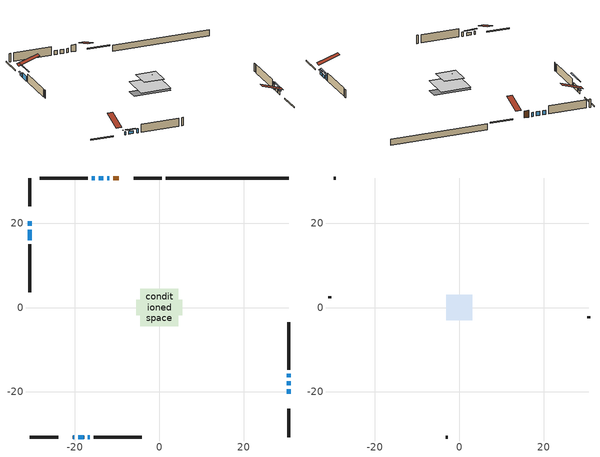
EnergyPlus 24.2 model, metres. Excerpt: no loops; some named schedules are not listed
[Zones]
conditioned space
 floor adiabatic (AdiabaticFloorConstruction): -4.46,-4.46 -4.46,4.46 4.46,4.46 4.46,-4.46 z0.31
 floor foundation (Slab1 construction): -5.47,-1.81 -5.47,1.81 5.47,1.81 5.47,-1.81 z-1.52
 wall outside (RimJoist1 construction): 0.62,30.69 -6.1,30.69 / -30.69,-30.69 -23.97,-30.69 / -30.69,30.69 -30.69,23.97 / 30.69,-30.69 30.69,-23.97 z0.31:0.61
 wall outside (AdiabaticWallConstruction 1): -9.63,30.69 -10.94,30.69 z0.31:2.34
 wall outside (AdiabaticWallConstruction): -11.87,30.69 -12.36,30.69 / -16.9,-30.69 -16.42,-30.69 / -13.28,30.69 -14.3,30.69 / -15.23,30.69 -16.05,30.69 z0.31:1.53; 30.69,-20.44 30.69,-19.35 / -20.44,-30.69 -20.13,-30.69 z0.31:1.23; -19.21,-30.69 -17.83,-30.69 z0.31:1.12; -30.69,20.44 -30.69,19.37 z0.31:1.15; 30.69,-18.42 30.69,-17.5 z0.31:1.2; 30.69,-16.58 30.69,-15.73 z0.31:1.84; -30.69,18.44 -30.69,15.93 z0.31:1.83
 wall outside (Wall1 construction): -16.98,30.69 -28.35,30.69 / -15.49,-30.69 -4.12,-30.69 / -30.69,15 -30.69,3.63 / 30.69,-14.81 30.69,-3.44 z0.31:2.75
 wall foundation (FoundationWall1 construction): 30.69,30.69 1.55,30.69 z-1.52:0.31
 window (WindowConstruction 9): -11.87,30.69 -12.35,30.69 z0.31:1.53
 window (WindowConstruction 5): 30.69,-20.44 30.69,-19.35 z0.31:1.22
 window (WindowConstruction 6): -20.44,-30.69 -20.13,-30.69 z0.31:1.22
 window (WindowConstruction 7): -19.2,-30.69 -17.83,-30.69 z0.31:1.12
 window (WindowConstruction 8): -30.69,20.44 -30.69,19.37 z0.31:1.15
 window (WindowConstruction 10): -16.9,-30.69 -16.42,-30.69 z0.31:1.53
 window (WindowConstruction): -13.28,30.69 -14.3,30.69 z0.31:1.53
 window (WindowConstruction 1): 30.69,-18.42 30.69,-17.5 z0.31:1.2
 window (WindowConstruction 2): 30.69,-16.57 30.69,-15.74 z0.31:1.83
 window (WindowConstruction 3): -30.69,18.44 -30.69,15.93 z0.31:1.83
 window (WindowConstruction 4): -15.23,30.69 -16.05,30.69 z0.31:1.53
 door (Door): -9.63,30.69 -10.94,30.69 z0.31:2.34
 ceiling adiabatic (AdiabaticFloorConstruction): 4.46,-4.46 4.46,4.46 -4.46,4.46 -4.46,-4.46 z0.31
attic - vented
 floor to conditioned space (Floor1 construction Reversed): -3.05,-3.05 -3.05,3.05 3.05,3.05 3.05,-3.05 z2.75
 floor to conditioned space (Floor2 construction Reversed): -1.14,-1.14 -1.14,1.14 1.14,1.14 1.14,-1.14 z2.75
 wall outside (Wall3 construction): -29.27,30.69 -29.76,30.69 / -3.19,-30.69 -2.71,-30.69 / -30.69,2.7 -30.69,2.22 / 30.69,-2.51 30.69,-2.03 z0.31:2.75
 roof outside (Roof1 construction): -8.7,30.69,2.75 -8.7,24.35,4.86 -7.03,24.35,4.86 -7.03,30.69,2.75; -21.37,-30.69,2.75 -21.37,-24.35,4.86 -23.04,-24.35,4.86 -23.04,-30.69,2.75; -30.69,21.37,2.75 -24.35,21.37,4.86 -24.35,23.04,4.86 -30.69,23.04,2.75; 30.69,-21.37,2.75 24.35,-21.37,4.86 24.35,-23.04,4.86 30.69,-23.04,2.75
shading: 30.69,-18.98 30.69,-20.81 30.99,-20.81 30.99,-18.98 z1.59; -19.52,-30.69 -21.05,-30.69 -21.05,-30.99 -19.52,-30.99 z1.83; -17.22,-30.69 -19.81,-30.69 -19.81,-30.99 -17.22,-30.99 z1.73; -30.69,19.13 -30.69,20.68 -30.99,20.68 -30.99,19.13 z1.39; 30.69,-16.28 30.69,-19.64 30.99,-19.64 30.99,-16.28 z2.42; 30.69,-15.37 30.69,-16.94 30.99,-16.94 30.99,-15.37 z2.2; -30.69,13.8 -30.69,20.57 -30.99,20.57 -30.99,13.8 z3.96
[Building]
Building 1: Terrain=Suburbs
[Site:Location]
Sault Ste Marie AP_ON: Latitude {deg}=46.49; Longitude {deg}=-84.51; Time Zone {hr}=-5; Elevation {m}=192; Keep Site Location Information=Yes
[Site:GroundTemperature:Shallow]
0.840846, -1.16074, -1.32103, -0.371179, 3.44196, 7.23733, 10.5277, 12.6121, 12.7892, 11.0939, 7.8874, 4.20846
[Site:WaterMainsTemperature]
Calculation Method=Schedule; Temperature Schedule=mains temperature schedule
[Material] Roughness=Rough; Thermal Absorptance=0.9
Name | Thickness {m} | Conductivity {W/m-K} | Density {kg/m3} | Specific Heat {J/kg-K} | Solar Absorptance | Visible Absorptance
asphalt or fiberglass shingles | 0.00635 | 0.162714 | 1121.4 | 1465.45 | 0.91 | 0.91
ceiling loosefill ins | 0.169333 | 0.0480833 | 16.02 | 1046.75 | 0.7 | 0.7
ceiling stud and cavity | 0.1397 | 0.114649 | 65.682 | 1177.47 | 0.7 | 0.7
ceiling stud and cavity 1 | 0.1397 | 0.0767285 | 65.682 | 1177.47 | 0.7 | 0.7
concrete 4.0 in. | 0.1016 | 1.803125 | 2242.8 | 837.4 | 0.7 | 0.7
concrete 8.0 in. | 0.2032 | 1.803125 | 2242.8 | 837.4 | 0.7 | 0.7
door material | 0.04445 | 0.0639163 | 512.64 | 1214.23 | 0.7 | 0.7
exterior vertical ins | 0.0177785 | 0.029427 | 32.04 | 1214.23 | 0.7 | 0.7
floor covering | 0.0127 | 0.0433444 | 54.468 | 1339.84 | 0.6 | 0.6
floor rigid ins; wall rigid ins | 0.512978 | 0.029427 | 32.04 | 1214.23 | 0.7 | 0.7
floor stud and cavity | 0.1397 | 1.75129 | 37.0049 | 1207.88 | 0.7 | 0.7
furniture material conditioned space 1 | 0.1524 | 0.115458 | 640.8 | 1214.23 | 0.6 | 0.6
gypsum board | 0.0127 | 0.160291 | 801 | 837.4 | 0.6 | 0.6
gypsum board 1 | 0.0127 | 0.160291 | 801 | 837.4 | 0.7 | 0.7
osb sheathing 0.5 in. | 0.0127 | 0.115458 | 512.64 | 1214.23 | 0.7 | 0.7
osb sheathing 0.75 in. | 0.01905 | 0.115458 | 512.64 | 1214.23 | 0.7 | 0.7
rim joist stud and cavity | 0.0508 | 0.123578 | 50.32683 | 1063.81 | 0.6 | 0.6
wall stud and cavity | 0.1397 | 0.853185 | 139.0536 | 1170.24 | 0.7 | 0.7
wall stud and cavity 1 | 0.0889 | 6.9971 | 50.32683 | 1063.81 | 0.6 | 0.6
wall stud and cavity 2 | 0.0889 | 0.380278 | 52.3479 | 1209.89 | 0.7 | 0.7
wall stud and cavity 3 | 0.0889 | 0.391764 | 83.0341 | 1211.67 | 0.7 | 0.7
wood siding | 0.0254 | 0.102417 | 544.68 | 1172.36 | 0.47 | 0.47
wood siding 1 | 0.00254 | 0.102417 | 544.68 | 1172.36 | 0.47 | 0.47
wood siding 2; wood siding 3; wood siding 4 | 0.0254 | 0.102417 | 544.68 | 1172.36 | 0.7 | 0.7
[WindowMaterial:SimpleGlazingSystem]
Name | U-Factor {W/m2-K} | Solar Heat Gain Coefficient
WindowMaterial | 2.89748 | 0.55
WindowMaterial 1 | 2.87988 | 0.5
WindowMaterial 2 | 2.89919 | 0.55
WindowMaterial 3 | 2.890102 | 0.53
WindowMaterial 4 | 2.813449 | 0.36
WindowMaterial 5 | 2.89408 | 0.54
WindowMaterial 6 | 2.88499 | 0.52
WindowMaterial 7 | 3.34888 | 0.61
WindowMaterial 8 | 3.54989 | 0.47
[Construction]
AdiabaticFloorConstruction: floor stud and cavity, floor rigid ins, osb sheathing 0.75 in., floor covering
AdiabaticWallConstruction: wood siding 3, wall rigid ins, wall stud and cavity 2, gypsum board
AdiabaticWallConstruction 1: wood siding 4, wall rigid ins, wall stud and cavity 2, gypsum board
Door: door material
Floor1 construction Reversed: gypsum board, ceiling stud and cavity, ceiling loosefill ins
Floor2 construction Reversed: gypsum board, ceiling stud and cavity 1
FoundationWall1 construction: concrete 8.0 in., gypsum board 1
furniture construction conditioned space 1: furniture material conditioned space 1
PartitionWallConstruction: gypsum board, wall stud and cavity 3, gypsum board
RimJoist1 construction: wood siding 2, rim joist stud and cavity
Roof1 construction: asphalt or fiberglass shingles
Slab1 construction: concrete 4.0 in.
Wall1 construction: wood siding, osb sheathing 0.5 in., wall stud and cavity, gypsum board
Wall3 construction: wood siding 1, wall stud and cavity 1
WindowConstruction: WindowMaterial
WindowConstruction 1: WindowMaterial 1
WindowConstruction 10: WindowMaterial 8
WindowConstruction 2; WindowConstruction 3: WindowMaterial 2
WindowConstruction 4; WindowConstruction 5: WindowMaterial 3
WindowConstruction 6: WindowMaterial 4
WindowConstruction 7: WindowMaterial 5
WindowConstruction 8: WindowMaterial 6
WindowConstruction 9: WindowMaterial 7
[Zone] Multiplier=1; Part of Total Floor Area=Yes
Name | Volume {m3}
attic - vented | 14.5306
conditioned space | 267.2
[Space]
Name | Zone | Volume {m3}
attic - vented 1 | attic - vented | 14.5306
conditioned space 1 | conditioned space | 267.2
[ZoneInfiltration:EffectiveLeakageArea]
infil attic - vented 1: Zone or Space=attic - vented 1; Schedule=Always On Discrete; Effective Air Leakage Area {cm2}=1666.62; Stack Coefficient=0.000316502; Wind Coefficient=1.20201e-05
[ZoneMixing]
whole house fan mix: Zone or Space=attic - vented; Schedule=Always On Continuous; Design Flow Rate Calculation Method=Flow/Zone; Design Flow Rate {m3/s}=0; Source Zone or Space=conditioned space
[SurfaceProperty:ExposedFoundationPerimeter]
Slab1: Exposed Perimeter Calculation Method=TotalExposedPerimeter; Total Exposed Perimeter {m}=29.139
[InternalMass] Zone or ZoneList=conditioned space; Space or SpaceList=conditioned space 1
Name | Construction | Surface Area {m2}
furniture mass conditioned space 1 | furniture construction conditioned space 1 | 47.6801
partition wall mass | PartitionWallConstruction | 119.2
[Lights]
interior lighting: Zone or ZoneList or Space or SpaceList=conditioned space 1; Schedule=interior lighting schedule; Design Level Calculation Method=LightingLevel; Lighting Level {W}=343.2; Return Air Fraction=0; Fraction Radiant=0.6; Fraction Visible=0.2; Fraction Replaceable=1
[People]
occupants: Zone or ZoneList or Space or SpaceList=conditioned space 1; Number of People Schedule=occupants schedule; Number of People Calculation Method=People; Number of People=3; Fraction Radiant=0.314171; Sensible Heat Fraction=0.56303; Activity Level Schedule=occupants activity schedule; Carbon Dioxide Generation Rate {m3/s-W}=0; Enable ASHRAE 55 Comfort Warnings=No; Mean Radiant Temperature Calculation Type=EnclosureAveraged
[ElectricEquipment] Zone or ZoneList or Space or SpaceList=conditioned space 1; Design Level Calculation Method=EquipmentLevel
Name | Schedule | Design Level {W} | Fraction Latent | Fraction Radiant | Fraction Lost
clothes dryer | clothes dryer schedule | 140.772 | 0.015 | 0.081 | 0.85
clothes washer | clothes washer schedule | 32.1985 | 0.03 | 0.162 | 0.7
cooking range | cooking range schedule | 215.147 | 0.08 | 0.432 | 0.2
dishwasher | dishwasher schedule | 66.8632 | 0.3 | 0.18 | 0.4
fridge | fridge schedule | 72.9452 | 0 | 0.6 | 0
mech vent house fan | mech vent house fan schedule | 0 | 0 | 0 | 1
mech vent house fan cfis | mech vent house fan cfis schedule | 0 | 0 | 0 | 0
misc plug loads | misc plug loads schedule | 494.7 | 0.045 | 0.513 | 0.1
whole house fan | Always On Discrete | 0 | 0 | 0 | 1
[OtherEquipment] Zone or ZoneList or Space or SpaceList=conditioned space 1; Design Level Calculation Method=EquipmentLevel
Name | Fuel Type | Schedule | Design Level {W} | Fraction Latent | Fraction Radiant | Fraction Lost
clothes dryer 1 | Electricity | clothes dryer schedule | 0 | 0.015 | 0.081 | 0.85
cooking range 1 | Electricity | cooking range schedule | 0 | 0.08 | 0.432 | 0.2
general water use latent | None | general water use schedule | 62.594 | 1 | 0 | 0
general water use sensible | None | general water use schedule | -61.6891 | 0 | 0.6 | 0
mech vent house fan latent load | None | Always On Discrete | 0 | 1 | 0 | 0
mech vent house fan sensible load | None | Always On Discrete | 0 | 0 | 0 | 0
water heater energy adjustment1 | Electricity | Always On Discrete | 0.01 | 0 | 0 | 1
[ZoneInfiltration:DesignFlowRate] Zone or ZoneList or Space or SpaceList=conditioned space 1; Schedule=Always On Discrete; Design Flow Rate Calculation Method=Flow/Zone; Design Flow Rate {m3/s}=0
infil flow; natural vent flow; whole house fan flow
[AvailabilityManager:Scheduled]
furnace airloop Availability Manager: Schedule=Always On Discrete
[Foundation:Kiva]
Foundation Kiva 1: Initial Indoor Air Temperature {C}=18; Wall Height Above Grade {m}=0.309982; Wall Depth Below Slab {m}=0.2032; Custom Block Material Name 1=exterior vertical ins; Custom Block Depth 1 {m}=1.82999; Custom Block X Position 1 {m}=0.2159; Custom Block Z Position 1 {m}=0
[Foundation:Kiva:Settings]
Soil Conductivity {W/m-K}=0.849921; Soil Density {kg/m3}=1842.3; Soil Specific Heat {J/kg-K}=418.7; Ground Solar Absorptivity=0.9; Ground Thermal Absorptivity=0.9; Ground Surface Roughness {m}=0.03; Far-Field Width {m}=40; Deep-Ground Boundary Condition=ZeroFlux; Deep-Ground Depth {m}=40; Minimum Cell Dimension {m}=0.2; Maximum Cell Growth Coefficient=3; Simulation Timestep=Timestep
[Exterior:Lights]
exterior lighting: Schedule=exterior lighting schedule; Design Level {W}=75.6
[EnergyManagementSystem:GlobalVariable]
furnace_airloop_Fan_RTF
infil_program_Qfan
infil_program_Qinf
natural_vent_program_Qnv
natural_vent_program_Qwhf
[EnergyManagementSystem:Sensor]
Name | Output:Variable or Output:Meter Index Key | Output:Variable or Output:Meter
airflow_gain | infil flow | Infiltration Sensible Heat Gain Energy
airflow_gain_1 | natural vent flow | Infiltration Sensible Heat Gain Energy
airflow_gain_2 | whole house fan flow | Infiltration Sensible Heat Gain Energy
airflow_loss | infil flow | Infiltration Sensible Heat Loss Energy
airflow_loss_1 | natural vent flow | Infiltration Sensible Heat Loss Energy
airflow_loss_2 | whole house fan flow | Infiltration Sensible Heat Loss Energy
clg_load_cond |  | Cooling:EnergyTransfer:Zone:CONDITIONED SPACE
clg_sp_s; clg_sp_s_1 | cooling setpoint | Schedule Value
clothes_dryer_exhaust_0_sch_s | clothes dryer exhaust 0 schedule | Schedule Value
cool_season | cooling season schedule | Schedule Value
htg_load_cond |  | Heating:EnergyTransfer:Zone:CONDITIONED SPACE
htg_sp_s; htg_sp_s_1 | heating setpoint | Schedule Value
ig_ee_conv | clothes dryer | Electric Equipment Convective Heating Energy
ig_ee_conv_2 | cooking range | Electric Equipment Convective Heating Energy
ig_ee_conv_4 | fridge | Electric Equipment Convective Heating Energy
ig_ee_conv_5 | misc plug loads | Electric Equipment Convective Heating Energy
ig_ee_conv_6 | whole house fan | Electric Equipment Convective Heating Energy
ig_ee_rad | clothes dryer | Electric Equipment Radiant Heating Energy
ig_ee_rad_2 | cooking range | Electric Equipment Radiant Heating Energy
ig_ee_rad_4 | fridge | Electric Equipment Radiant Heating Energy
ig_ee_rad_5 | misc plug loads | Electric Equipment Radiant Heating Energy
ig_ee_rad_6 | whole house fan | Electric Equipment Radiant Heating Energy
ig_lgt_conv | interior lighting | Lights Convective Heating Energy
ig_lgt_rad | interior lighting | Lights Radiant Heating Energy
ig_lgt_vis | interior lighting | Lights Visible Radiation Heating Energy
ig_oe_conv | clothes dryer 1 | Other Equipment Convective Heating Energy
ig_oe_conv_1 | cooking range 1 | Other Equipment Convective Heating Energy
ig_oe_conv_2 | general water use latent | Other Equipment Convective Heating Energy
ig_oe_conv_3 | general water use sensible | Other Equipment Convective Heating Energy
ig_oe_conv_4 | water heater energy adjustment1 | Other Equipment Convective Heating Energy
ig_oe_rad | clothes dryer 1 | Other Equipment Radiant Heating Energy
ig_oe_rad_1 | cooking range 1 | Other Equipment Radiant Heating Energy
ig_oe_rad_2 | general water use latent | Other Equipment Radiant Heating Energy
ig_oe_rad_3 | general water use sensible | Other Equipment Radiant Heating Energy
ig_oe_rad_4 | water heater energy adjustment1 | Other Equipment Radiant Heating Energy
ig_ppl_conv | occupants | People Convective Heating Energy
ig_ppl_rad | occupants | People Radiant Heating Energy
im_conv | furniture mass conditioned space 1 | Surface Inside Face Convection Heat Gain Energy
im_conv_1 | partition wall mass | Surface Inside Face Convection Heat Gain Energy
im_ig | furniture mass conditioned space 1 | Surface Inside Face Internal Gains Radiation Heat Gain Energy
im_ig_1 | partition wall mass | Surface Inside Face Internal Gains Radiation Heat Gain Energy
im_lgt | furniture mass conditioned space 1 | Surface Inside Face Lights Radiation Heat Gain Energy
im_lgt_1 | partition wall mass | Surface Inside Face Lights Radiation Heat Gain Energy
im_sol | furniture mass conditioned space 1 | Surface Inside Face Solar Radiation Heat Gain Energy
im_sol_1 | partition wall mass | Surface Inside Face Solar Radiation Heat Gain Energy
im_surf | furniture mass conditioned space 1 | Surface Inside Face Net Surface Thermal Radiation Heat Gain Energy
im_surf_1 | partition wall mass | Surface Inside Face Net Surface Thermal Radiation Heat Gain Energy
mv_conv | mech vent house fan | Electric Equipment Convective Heating Energy
mv_conv_1 | mech vent house fan cfis | Electric Equipment Convective Heating Energy
mv_conv_2 | mech vent house fan latent load | Other Equipment Convective Heating Energy
mv_conv_3 | mech vent house fan sensible load | Other Equipment Convective Heating Energy
mv_rad | mech vent house fan | Electric Equipment Radiant Heating Energy
mv_rad_1 | mech vent house fan cfis | Electric Equipment Radiant Heating Energy
mv_rad_2 | mech vent house fan latent load | Other Equipment Radiant Heating Energy
mv_rad_3 | mech vent house fan sensible load | Other Equipment Radiant Heating Energy
natural_vent_s | natural vent schedule | Schedule Value
out_pb_s |  | Site Outdoor Air Barometric Pressure
out_wt_s |  | Site Outdoor Air Humidity Ratio
site_vw_s |  | Site Wind Speed
ss_back_out | Window1 | Surface Window Shortwave from Zone Back Out Window Heat Transfer Rate
ss_back_out_1 | Window10 | Surface Window Shortwave from Zone Back Out Window Heat Transfer Rate
ss_back_out_10 | Window9 | Surface Window Shortwave from Zone Back Out Window Heat Transfer Rate
ss_back_out_2 | Window11 | Surface Window Shortwave from Zone Back Out Window Heat Transfer Rate
ss_back_out_3 | Window12 | Surface Window Shortwave from Zone Back Out Window Heat Transfer Rate
ss_back_out_4 | Window13 | Surface Window Shortwave from Zone Back Out Window Heat Transfer Rate
ss_back_out_5 | Window2 | Surface Window Shortwave from Zone Back Out Window Heat Transfer Rate
ss_back_out_6 | Window3 | Surface Window Shortwave from Zone Back Out Window Heat Transfer Rate
ss_back_out_7 | Window4 | Surface Window Shortwave from Zone Back Out Window Heat Transfer Rate
ss_back_out_8 | Window5 | Surface Window Shortwave from Zone Back Out Window Heat Transfer Rate
ss_back_out_9 | Window6 | Surface Window Shortwave from Zone Back Out Window Heat Transfer Rate
ss_conv | Door1 | Surface Inside Face Convection Heat Gain Energy
ss_conv_1 | Window1 | Surface Inside Face Convection Heat Gain Energy
ss_conv_10 | Window6 | Surface Inside Face Convection Heat Gain Energy
ss_conv_11 | Window9 | Surface Inside Face Convection Heat Gain Energy
ss_conv_2 | Window10 | Surface Inside Face Convection Heat Gain Energy
ss_conv_3 | Window11 | Surface Inside Face Convection Heat Gain Energy
ss_conv_4 | Window12 | Surface Inside Face Convection Heat Gain Energy
ss_conv_5 | Window13 | Surface Inside Face Convection Heat Gain Energy
ss_conv_6 | Window2 | Surface Inside Face Convection Heat Gain Energy
ss_conv_7 | Window3 | Surface Inside Face Convection Heat Gain Energy
ss_conv_8 | Window4 | Surface Inside Face Convection Heat Gain Energy
ss_conv_9 | Window5 | Surface Inside Face Convection Heat Gain Energy
ss_ig | Door1 | Surface Inside Face Internal Gains Radiation Heat Gain Energy
ss_ig_1 | Window1 | Surface Inside Face Internal Gains Radiation Heat Gain Energy
ss_ig_10 | Window6 | Surface Inside Face Internal Gains Radiation Heat Gain Energy
ss_ig_11 | Window9 | Surface Inside Face Internal Gains Radiation Heat Gain Energy
ss_ig_2 | Window10 | Surface Inside Face Internal Gains Radiation Heat Gain Energy
ss_ig_3 | Window11 | Surface Inside Face Internal Gains Radiation Heat Gain Energy
ss_ig_4 | Window12 | Surface Inside Face Internal Gains Radiation Heat Gain Energy
ss_ig_5 | Window13 | Surface Inside Face Internal Gains Radiation Heat Gain Energy
ss_ig_6 | Window2 | Surface Inside Face Internal Gains Radiation Heat Gain Energy
ss_ig_7 | Window3 | Surface Inside Face Internal Gains Radiation Heat Gain Energy
ss_ig_8 | Window4 | Surface Inside Face Internal Gains Radiation Heat Gain Energy
ss_ig_9 | Window5 | Surface Inside Face Internal Gains Radiation Heat Gain Energy
ss_lgt | Door1 | Surface Inside Face Lights Radiation Heat Gain Energy
ss_sol | Door1 | Surface Inside Face Solar Radiation Heat Gain Energy
ss_surf | Door1 | Surface Inside Face Net Surface Thermal Radiation Heat Gain Energy
ss_surf_1 | Window1 | Surface Inside Face Net Surface Thermal Radiation Heat Gain Energy
ss_surf_10 | Window6 | Surface Inside Face Net Surface Thermal Radiation Heat Gain Energy
ss_surf_11 | Window9 | Surface Inside Face Net Surface Thermal Radiation Heat Gain Energy
ss_surf_2 | Window10 | Surface Inside Face Net Surface Thermal Radiation Heat Gain Energy
ss_surf_3 | Window11 | Surface Inside Face Net Surface Thermal Radiation Heat Gain Energy
ss_surf_4 | Window12 | Surface Inside Face Net Surface Thermal Radiation Heat Gain Energy
ss_surf_5 | Window13 | Surface Inside Face Net Surface Thermal Radiation Heat Gain Energy
ss_surf_6 | Window2 | Surface Inside Face Net Surface Thermal Radiation Heat Gain Energy
ss_surf_7 | Window3 | Surface Inside Face Net Surface Thermal Radiation Heat Gain Energy
ss_surf_8 | Window4 | Surface Inside Face Net Surface Thermal Radiation Heat Gain Energy
ss_surf_9 | Window5 | Surface Inside Face Net Surface Thermal Radiation Heat Gain Energy
ss_trans_in | Window1 | Surface Window Transmitted Solar Radiation Rate
ss_trans_in_1 | Window10 | Surface Window Transmitted Solar Radiation Rate
ss_trans_in_10 | Window9 | Surface Window Transmitted Solar Radiation Rate
ss_trans_in_2 | Window11 | Surface Window Transmitted Solar Radiation Rate
ss_trans_in_3 | Window12 | Surface Window Transmitted Solar Radiation Rate
ss_trans_in_4 | Window13 | Surface Window Transmitted Solar Radiation Rate
ss_trans_in_5 | Window2 | Surface Window Transmitted Solar Radiation Rate
ss_trans_in_6 | Window3 | Surface Window Transmitted Solar Radiation Rate
ss_trans_in_7 | Window4 | Surface Window Transmitted Solar Radiation Rate
ss_trans_in_8 | Window5 | Surface Window Transmitted Solar Radiation Rate
ss_trans_in_9 | Window6 | Surface Window Transmitted Solar Radiation Rate
ss_trans_out | Window1 | Surface Inside Face Initial Transmitted Diffuse Transmitted Out Window Solar Radiation Rate
ss_trans_out_1 | Window10 | Surface Inside Face Initial Transmitted Diffuse Transmitted Out Window Solar Radiation Rate
ss_trans_out_10 | Window9 | Surface Inside Face Initial Transmitted Diffuse Transmitted Out Window Solar Radiation Rate
ss_trans_out_2 | Window11 | Surface Inside Face Initial Transmitted Diffuse Transmitted Out Window Solar Radiation Rate
ss_trans_out_3 | Window12 | Surface Inside Face Initial Transmitted Diffuse Transmitted Out Window Solar Radiation Rate
ss_trans_out_4 | Window13 | Surface Inside Face Initial Transmitted Diffuse Transmitted Out Window Solar Radiation Rate
ss_trans_out_5 | Window2 | Surface Inside Face Initial Transmitted Diffuse Transmitted Out Window Solar Radiation Rate
ss_trans_out_6 | Window3 | Surface Inside Face Initial Transmitted Diffuse Transmitted Out Window Solar Radiation Rate
ss_trans_out_7 | Window4 | Surface Inside Face Initial Transmitted Diffuse Transmitted Out Window Solar Radiation Rate
ss_trans_out_8 | Window5 | Surface Inside Face Initial Transmitted Diffuse Transmitted Out Window Solar Radiation Rate
ss_trans_out_9 | Window6 | Surface Inside Face Initial Transmitted Diffuse Transmitted Out Window Solar Radiation Rate
s_conv | Floor1 | Surface Inside Face Convection Heat Gain Energy
s_conv_1 | Floor2 | Surface Inside Face Convection Heat Gain Energy
s_conv_10 | Wall1:0 | Surface Inside Face Convection Heat Gain Energy
s_conv_11 | Wall1:180 | Surface Inside Face Convection Heat Gain Energy
s_conv_12 | Wall1:270 | Surface Inside Face Convection Heat Gain Energy
s_conv_13 | Wall1:90 | Surface Inside Face Convection Heat Gain Energy
s_conv_2 | FoundationWall1 | Surface Inside Face Convection Heat Gain Energy
s_conv_3 | inferred conditioned ceiling | Surface Inside Face Convection Heat Gain Energy
s_conv_4 | inferred conditioned floor | Surface Inside Face Convection Heat Gain Energy
s_conv_5 | RimJoist1:0 | Surface Inside Face Convection Heat Gain Energy
s_conv_6 | RimJoist1:180 | Surface Inside Face Convection Heat Gain Energy
s_conv_7 | RimJoist1:270 | Surface Inside Face Convection Heat Gain Energy
s_conv_8 | RimJoist1:90 | Surface Inside Face Convection Heat Gain Energy
s_conv_9 | Slab1 | Surface Inside Face Convection Heat Gain Energy
s_ig | Floor1 | Surface Inside Face Internal Gains Radiation Heat Gain Energy
s_ig_1 | Floor2 | Surface Inside Face Internal Gains Radiation Heat Gain Energy
s_ig_10 | Wall1:0 | Surface Inside Face Internal Gains Radiation Heat Gain Energy
s_ig_11 | Wall1:180 | Surface Inside Face Internal Gains Radiation Heat Gain Energy
s_ig_12 | Wall1:270 | Surface Inside Face Internal Gains Radiation Heat Gain Energy
s_ig_13 | Wall1:90 | Surface Inside Face Internal Gains Radiation Heat Gain Energy
s_ig_2 | FoundationWall1 | Surface Inside Face Internal Gains Radiation Heat Gain Energy
s_ig_3 | inferred conditioned ceiling | Surface Inside Face Internal Gains Radiation Heat Gain Energy
s_ig_4 | inferred conditioned floor | Surface Inside Face Internal Gains Radiation Heat Gain Energy
s_ig_5 | RimJoist1:0 | Surface Inside Face Internal Gains Radiation Heat Gain Energy
s_ig_6 | RimJoist1:180 | Surface Inside Face Internal Gains Radiation Heat Gain Energy
s_ig_7 | RimJoist1:270 | Surface Inside Face Internal Gains Radiation Heat Gain Energy
s_ig_8 | RimJoist1:90 | Surface Inside Face Internal Gains Radiation Heat Gain Energy
s_ig_9 | Slab1 | Surface Inside Face Internal Gains Radiation Heat Gain Energy
s_lgt | Floor1 | Surface Inside Face Lights Radiation Heat Gain Energy
s_lgt_1 | Floor2 | Surface Inside Face Lights Radiation Heat Gain Energy
s_lgt_10 | Wall1:0 | Surface Inside Face Lights Radiation Heat Gain Energy
s_lgt_11 | Wall1:180 | Surface Inside Face Lights Radiation Heat Gain Energy
s_lgt_12 | Wall1:270 | Surface Inside Face Lights Radiation Heat Gain Energy
s_lgt_13 | Wall1:90 | Surface Inside Face Lights Radiation Heat Gain Energy
s_lgt_2 | FoundationWall1 | Surface Inside Face Lights Radiation Heat Gain Energy
s_lgt_3 | inferred conditioned ceiling | Surface Inside Face Lights Radiation Heat Gain Energy
s_lgt_4 | inferred conditioned floor | Surface Inside Face Lights Radiation Heat Gain Energy
s_lgt_5 | RimJoist1:0 | Surface Inside Face Lights Radiation Heat Gain Energy
s_lgt_6 | RimJoist1:180 | Surface Inside Face Lights Radiation Heat Gain Energy
s_lgt_7 | RimJoist1:270 | Surface Inside Face Lights Radiation Heat Gain Energy
s_lgt_8 | RimJoist1:90 | Surface Inside Face Lights Radiation Heat Gain Energy
